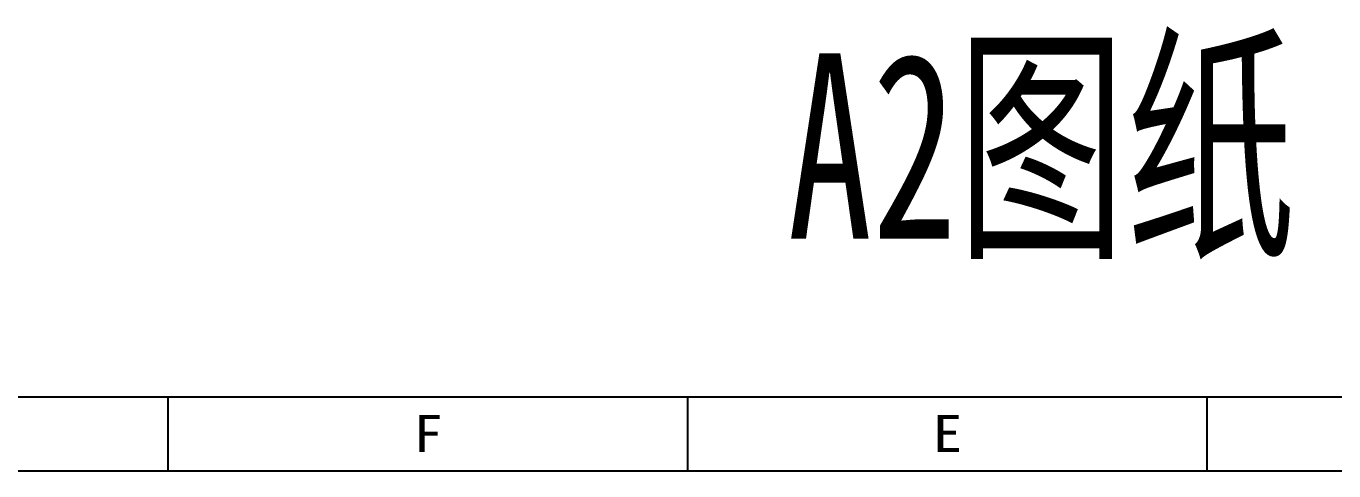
# Model space of a CAD drawing. Header units: millimetres. Extents: x 7503 to 9058, y 3855 to 4325.
# Drawn here: x 7658.1 to 7834.4, y 4265.4 to 4325.4 of the extents above; entities that cross this region are included whole.
import ezdxf
from ezdxf.enums import TextEntityAlignment as Align

# ---------------------------------------------------------------- set-up
doc = ezdxf.new("R2010")
doc.units = ezdxf.units.MM
doc.styles.add('TEXTSTYLE_0', font='txt', dxfattribs={"width": 0.8})
doc.styles.add('xs', font='', dxfattribs={"width": 0.67})
doc.styles.get('xs').set_extended_font_data('NSimSun')

# ---------------------------------------------------------------- blocks, each defined once
blk = doc.blocks.new('SUN_6HWZ35TKK40GSGJE8VEUYAXIAKM')
at = {"color": 7, "linetype": 'Continuous'}
for p, q in [((-594, 420), (0, 420)), ((-420, 410), (-420, 420)), ((-350, 410), (-350, 420)), ((-280, 410), (-280, 420)), ((-584, 410), (-10, 410))]:
    blk.add_line(p, q, dxfattribs=at)
at = {"color": 2, "linetype": 'Continuous', "style": 'TEXTSTYLE_0', "width": 1.2}
for s, p, p2 in [('F', (-386.99, 412.53), (-382.99, 412.53)), ('E', (-316.99, 412.53), (-312.99, 412.53))]:
    blk.add_text(s, height=5, dxfattribs=at).set_placement(p, p2, align=Align.FIT)

msp = doc.modelspace()

# ---------------------------------------------------------------- block references
msp.add_blockref('SUN_6HWZ35TKK40GSGJE8VEUYAXIAKM', (8097.309, 3855.448))

# ---------------------------------------------------------------- texts
at = {"color": 2, "insert": (7760.768, 4321.754), "char_height": 25, "attachment_point": 1, "style": 'xs'}
msp.add_mtext_dynamic_manual_height_columns('A2图纸', width=104.02357, gutter_width=12.5, heights=[0], dxfattribs=at)

doc.saveas('drawing.dxf')
